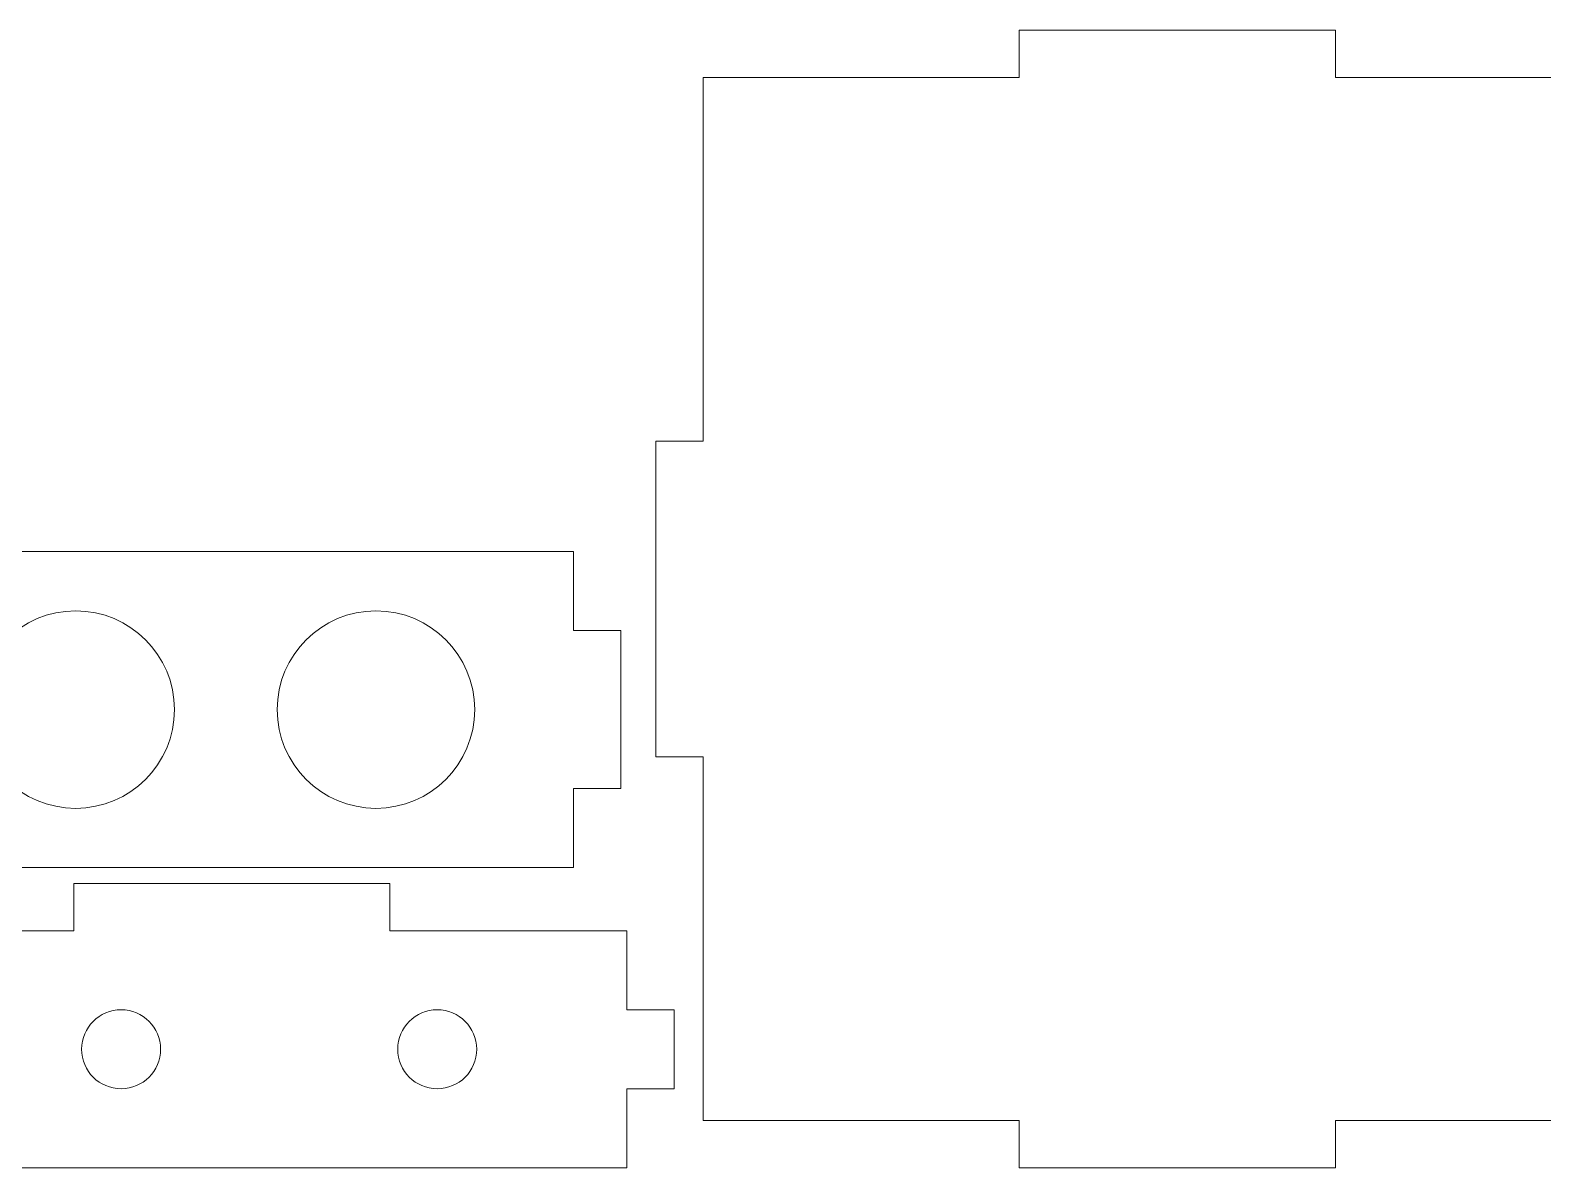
# Model space of a CAD drawing. Header units: millimetres. Extents: x 1 to 787, y -382 to -1.
# Drawn here: x 404.5 to 595.9, y -382 to -238 of the extents above; entities that cross this region are included whole.
import ezdxf

# ---------------------------------------------------------------- set-up
doc = ezdxf.new("R2010")
doc.units = ezdxf.units.MM
doc.header["$MEASUREMENT"] = 0
doc.layers.add('Layer 1', color=7, linetype='Continuous')

# ---------------------------------------------------------------- blocks, each defined once
blk = doc.blocks.new('block 196')
at = {"layer": 'Layer 1', "color": 7, "lineweight": 15, "true_color": 0xffffff}
blk.add_open_spline([(411, -367), (411, -364.24), (413.24, -362), (416, -362), (418.76, -362), (421, -364.24), (421, -367), (421, -369.76), (418.76, -372), (416, -372), (413.24, -372), (411, -369.76), (411, -367), (411, -367), (411, -367), (411, -367)], degree=3, knots=[0, 0, 0, 0, 1, 1, 1, 2, 2, 2, 3, 3, 3, 4, 4, 4, 5, 5, 5, 5], dxfattribs=at)
blk = doc.blocks.new('block 198')
at = {"layer": 'Layer 1', "color": 7, "lineweight": 15, "true_color": 0xffffff}
blk.add_open_spline([(451, -367), (451, -364.24), (453.24, -362), (456, -362), (458.76, -362), (461, -364.24), (461, -367), (461, -369.76), (458.76, -372), (456, -372), (453.24, -372), (451, -369.76), (451, -367), (451, -367), (451, -367), (451, -367)], degree=3, knots=[0, 0, 0, 0, 1, 1, 1, 2, 2, 2, 3, 3, 3, 4, 4, 4, 5, 5, 5, 5], dxfattribs=at)
blk = doc.blocks.new('block 209')
at = {"layer": 'Layer 1', "color": 7, "lineweight": 15, "true_color": 0xffffff}
blk.add_lwpolyline([(112, -382), (480, -382)], dxfattribs=at)
blk = doc.blocks.new('block 210')
at = {"layer": 'Layer 1', "color": 7, "lineweight": 15, "true_color": 0xffffff}
blk.add_lwpolyline([(480, -382), (480, -372)], dxfattribs=at)
blk = doc.blocks.new('block 211')
at = {"layer": 'Layer 1', "color": 7, "lineweight": 15, "true_color": 0xffffff}
blk.add_lwpolyline([(480, -372), (486, -372)], dxfattribs=at)
blk = doc.blocks.new('block 212')
at = {"layer": 'Layer 1', "color": 7, "lineweight": 15, "true_color": 0xffffff}
blk.add_lwpolyline([(486, -372), (486, -362)], dxfattribs=at)
blk = doc.blocks.new('block 213')
at = {"layer": 'Layer 1', "color": 7, "lineweight": 15, "true_color": 0xffffff}
blk.add_lwpolyline([(486, -362), (480, -362)], dxfattribs=at)
blk = doc.blocks.new('block 214')
at = {"layer": 'Layer 1', "color": 7, "lineweight": 15, "true_color": 0xffffff}
blk.add_lwpolyline([(480, -362), (480, -352)], dxfattribs=at)
blk = doc.blocks.new('block 215')
at = {"layer": 'Layer 1', "color": 7, "lineweight": 15, "true_color": 0xffffff}
blk.add_lwpolyline([(480, -352), (450, -352)], dxfattribs=at)
blk = doc.blocks.new('block 216')
at = {"layer": 'Layer 1', "color": 7, "lineweight": 15, "true_color": 0xffffff}
blk.add_lwpolyline([(450, -352), (450, -346)], dxfattribs=at)
blk = doc.blocks.new('block 217')
at = {"layer": 'Layer 1', "color": 7, "lineweight": 15, "true_color": 0xffffff}
blk.add_lwpolyline([(450, -346), (410, -346)], dxfattribs=at)
blk = doc.blocks.new('block 218')
at = {"layer": 'Layer 1', "color": 7, "lineweight": 15, "true_color": 0xffffff}
blk.add_lwpolyline([(410, -346), (410, -352)], dxfattribs=at)
blk = doc.blocks.new('block 219')
at = {"layer": 'Layer 1', "color": 7, "lineweight": 15, "true_color": 0xffffff}
blk.add_lwpolyline([(410, -352), (316, -352)], dxfattribs=at)
blk = doc.blocks.new('block 194')
at = {"layer": 'Layer 1'}
for name in ['block 217', 'block 218', 'block 216', 'block 219', 'block 215', 'block 214', 'block 196', 'block 198', 'block 213', 'block 212', 'block 210', 'block 211', 'block 209']:
    blk.add_blockref(name, (0, 0), dxfattribs=at)
blk = doc.blocks.new('block 235')
at = {"layer": 'Layer 1', "color": 7, "lineweight": 15, "true_color": 0xffffff}
blk.add_open_spline([(435.75, -324), (435.75, -317.1), (441.35, -311.5), (448.25, -311.5), (455.15, -311.5), (460.75, -317.1), (460.75, -324), (460.75, -330.9), (455.15, -336.5), (448.25, -336.5), (441.35, -336.5), (435.75, -330.9), (435.75, -324), (435.75, -324), (435.75, -324), (435.75, -324)], degree=3, knots=[0, 0, 0, 0, 1, 1, 1, 2, 2, 2, 3, 3, 3, 4, 4, 4, 5, 5, 5, 5], dxfattribs=at)
blk = doc.blocks.new('block 237')
at = {"layer": 'Layer 1', "color": 7, "lineweight": 15, "true_color": 0xffffff}
blk.add_open_spline([(397.75, -324), (397.75, -317.1), (403.35, -311.5), (410.25, -311.5), (417.15, -311.5), (422.75, -317.1), (422.75, -324), (422.75, -330.9), (417.15, -336.5), (410.25, -336.5), (403.35, -336.5), (397.75, -330.9), (397.75, -324), (397.75, -324), (397.75, -324), (397.75, -324)], degree=3, knots=[0, 0, 0, 0, 1, 1, 1, 2, 2, 2, 3, 3, 3, 4, 4, 4, 5, 5, 5, 5], dxfattribs=at)
blk = doc.blocks.new('block 248')
at = {"layer": 'Layer 1', "color": 7, "lineweight": 15, "true_color": 0xffffff}
blk.add_lwpolyline([(105.25, -344), (473.25, -344)], dxfattribs=at)
blk = doc.blocks.new('block 249')
at = {"layer": 'Layer 1', "color": 7, "lineweight": 15, "true_color": 0xffffff}
blk.add_lwpolyline([(473.25, -344), (473.25, -334)], dxfattribs=at)
blk = doc.blocks.new('block 250')
at = {"layer": 'Layer 1', "color": 7, "lineweight": 15, "true_color": 0xffffff}
blk.add_lwpolyline([(473.25, -334), (479.25, -334)], dxfattribs=at)
blk = doc.blocks.new('block 251')
at = {"layer": 'Layer 1', "color": 7, "lineweight": 15, "true_color": 0xffffff}
blk.add_lwpolyline([(479.25, -334), (479.25, -314)], dxfattribs=at)
blk = doc.blocks.new('block 252')
at = {"layer": 'Layer 1', "color": 7, "lineweight": 15, "true_color": 0xffffff}
blk.add_lwpolyline([(479.25, -314), (473.25, -314)], dxfattribs=at)
blk = doc.blocks.new('block 253')
at = {"layer": 'Layer 1', "color": 7, "lineweight": 15, "true_color": 0xffffff}
blk.add_lwpolyline([(473.25, -314), (473.25, -304)], dxfattribs=at)
blk = doc.blocks.new('block 254')
at = {"layer": 'Layer 1', "color": 7, "lineweight": 15, "true_color": 0xffffff}
blk.add_lwpolyline([(473.25, -304), (105.25, -304)], dxfattribs=at)
blk = doc.blocks.new('block 228')
at = {"layer": 'Layer 1'}
for name in ['block 254', 'block 253', 'block 237', 'block 235', 'block 252', 'block 251', 'block 249', 'block 250', 'block 248']:
    blk.add_blockref(name, (0, 0), dxfattribs=at)
blk = doc.blocks.new('block 423')
at = {"layer": 'Layer 1', "color": 7, "lineweight": 15, "true_color": 0xffffff}
blk.add_lwpolyline([(621.65, -244), (569.65, -244)], dxfattribs=at)
blk = doc.blocks.new('block 424')
at = {"layer": 'Layer 1', "color": 7, "lineweight": 15, "true_color": 0xffffff}
blk.add_lwpolyline([(569.65, -244), (569.65, -238)], dxfattribs=at)
blk = doc.blocks.new('block 425')
at = {"layer": 'Layer 1', "color": 7, "lineweight": 15, "true_color": 0xffffff}
blk.add_lwpolyline([(569.65, -238), (529.65, -238)], dxfattribs=at)
blk = doc.blocks.new('block 426')
at = {"layer": 'Layer 1', "color": 7, "lineweight": 15, "true_color": 0xffffff}
blk.add_lwpolyline([(529.65, -238), (529.65, -244)], dxfattribs=at)
blk = doc.blocks.new('block 427')
at = {"layer": 'Layer 1', "color": 7, "lineweight": 15, "true_color": 0xffffff}
blk.add_lwpolyline([(529.65, -244), (489.65, -244)], dxfattribs=at)
blk = doc.blocks.new('block 428')
at = {"layer": 'Layer 1', "color": 7, "lineweight": 15, "true_color": 0xffffff}
blk.add_lwpolyline([(489.65, -244), (489.65, -290)], dxfattribs=at)
blk = doc.blocks.new('block 429')
at = {"layer": 'Layer 1', "color": 7, "lineweight": 15, "true_color": 0xffffff}
blk.add_lwpolyline([(489.65, -290), (483.65, -290)], dxfattribs=at)
blk = doc.blocks.new('block 430')
at = {"layer": 'Layer 1', "color": 7, "lineweight": 15, "true_color": 0xffffff}
blk.add_lwpolyline([(483.65, -290), (483.65, -330)], dxfattribs=at)
blk = doc.blocks.new('block 431')
at = {"layer": 'Layer 1', "color": 7, "lineweight": 15, "true_color": 0xffffff}
blk.add_lwpolyline([(483.65, -330), (489.65, -330)], dxfattribs=at)
blk = doc.blocks.new('block 432')
at = {"layer": 'Layer 1', "color": 7, "lineweight": 15, "true_color": 0xffffff}
blk.add_lwpolyline([(489.65, -330), (489.65, -376)], dxfattribs=at)
blk = doc.blocks.new('block 433')
at = {"layer": 'Layer 1', "color": 7, "lineweight": 15, "true_color": 0xffffff}
blk.add_lwpolyline([(489.65, -376), (529.65, -376)], dxfattribs=at)
blk = doc.blocks.new('block 434')
at = {"layer": 'Layer 1', "color": 7, "lineweight": 15, "true_color": 0xffffff}
blk.add_lwpolyline([(529.65, -376), (529.65, -382)], dxfattribs=at)
blk = doc.blocks.new('block 435')
at = {"layer": 'Layer 1', "color": 7, "lineweight": 15, "true_color": 0xffffff}
blk.add_lwpolyline([(529.65, -382), (569.65, -382)], dxfattribs=at)
blk = doc.blocks.new('block 436')
at = {"layer": 'Layer 1', "color": 7, "lineweight": 15, "true_color": 0xffffff}
blk.add_lwpolyline([(569.65, -382), (569.65, -376)], dxfattribs=at)
blk = doc.blocks.new('block 437')
at = {"layer": 'Layer 1', "color": 7, "lineweight": 15, "true_color": 0xffffff}
blk.add_lwpolyline([(569.65, -376), (621.65, -376)], dxfattribs=at)
blk = doc.blocks.new('block 418')
at = {"layer": 'Layer 1'}
for name in ['block 425', 'block 426', 'block 424', 'block 427', 'block 428', 'block 423', 'block 429', 'block 430', 'block 431', 'block 432', 'block 433', 'block 434', 'block 436', 'block 437', 'block 435']:
    blk.add_blockref(name, (0, 0), dxfattribs=at)

msp = doc.modelspace()

# ---------------------------------------------------------------- block references
at = {"layer": 'Layer 1'}
for name in ['block 418', 'block 228', 'block 194']:
    msp.add_blockref(name, (0, 0), dxfattribs=at)

doc.saveas('drawing.dxf')
